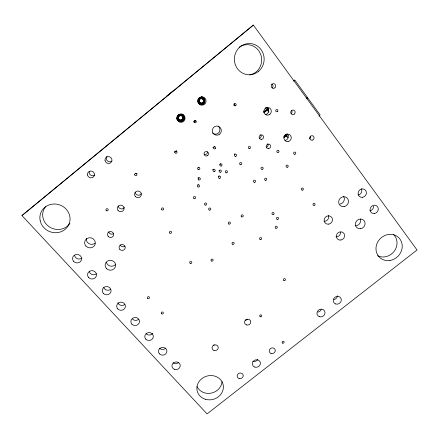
<?xml version="1.0" encoding="UTF-8"?>
<svg xmlns="http://www.w3.org/2000/svg" width="439" height="439" viewBox="0 0 439 439"><rect width="100%" height="100%" fill="white"/><g stroke="black" fill="none" stroke-linecap="round" stroke-linejoin="round"><path stroke-width="0.66" d="M180.621 120.072L180.561 121.356L178.196 120.313L178.794 120.835L179.513 119.743C181.938 121.356 184.298 117.257 181.779 115.891C179.353 114.266 176.988 118.371 179.513 119.743M200.914 103.094L200.36 104.339L201.183 104.471L201.298 103.138C204.179 103.302 204.245 98.555 201.38 98.588C198.505 98.418 198.439 103.17 201.298 103.138M178.547 118.535L177.246 118.909C176.588 117.12 177.592 114.936 179.419 114.343L179.908 115.677M181.735 119.792C183.721 124.325 184.254 112.186 184.089 118.47C184.44 121.18 178.069 122.536 179.864 119.918M203.416 101.7L204.327 102.122C205.035 100.344 204.102 98.133 202.308 97.431C206.248 98.38 205.062 105.069 200.974 104.411L201.183 104.471M201.77 98.632L201.715 97.255L202.527 97.458L202.143 98.748M181.055 115.605L181.258 114.222L180.638 114.151L180.017 114.195L180.281 115.583M180.237 120.028L179.847 121.137M181.428 115.715L181.741 114.288L182.915 115.056L182.097 116.121M200.568 104.4L199.772 104.158L200.541 102.978M202.489 98.923L202.862 97.716M181.779 115.891L182.295 114.563M199.147 101.2L197.742 101.382L198.143 102.578L199.421 103.939L200.195 102.803M201.38 98.588L201.314 97.206L199.531 97.645L198.208 98.94L199.438 99.675M202.802 99.159L203.361 98.089M318.955 116.242L320.119 114.897L307.624 97.716L306.543 98.331M306.718 98.451L307.525 97.573L294.799 80.079L293.208 81.072M306.823 98.588L307.624 97.716M179.194 119.507L178.289 120.462L177.855 120.006L178.925 119.227M198.922 103.566L199.882 102.567M293.971 80.935L294.799 80.079M283.775 136.842L286.535 134.065M203.07 99.45L204.009 98.583M182.366 116.406L183.348 115.506L182.915 115.056M21.95 215.565L253.363 25.089L417.05 249.978L207.049 413.911L21.95 215.565L253.363 25.089M193.912 121.647L195.476 120.368M263.603 111.786L266.671 109.295L265.458 107.692M263.85 112.625L268.427 108.916L267.274 109.948L268.789 111.961M264.075 112.724L267.461 109.98L268.975 112M284.911 135.207L285.871 134.433M283.951 137.072L285.965 135.448L288.055 137.703M283.978 137.67L286.502 135.635M309.544 138.351L310.549 137.544M198.488 103.105L199.613 102.282M182.586 116.736L183.694 116.033L183.348 115.506M203.284 99.779L204.13 99.077M306.444 98.193L307.525 97.573M198.143 102.578L199.394 101.947M177.855 120.006L177.416 119.348L178.706 118.898M201.688 103.116L201.803 104.433L202.966 104.032L202.417 102.863M182.745 117.092L183.952 116.609L183.573 115.907M203.444 100.141L204.376 99.653M197.89 101.996L199.24 101.585M180.456 121.208L181.779 121.169L181.384 119.951M182.843 117.476L183.979 117.087M203.537 100.531L204.525 100.268M177.093 118.3L178.448 118.157M172.873 91.021L166.677 96.119M182.871 117.871L184.029 117.712M203.564 100.926L204.569 100.899M197.698 100.745L199.119 100.805M177.043 117.674L178.421 117.762M201.106 97.178L201.929 97.277M266.21 109.223L266.671 109.295M182.833 118.261L183.968 118.332M203.52 101.321L204.503 101.524M199.158 100.41L197.764 100.119L197.934 99.51L199.268 100.026M177.104 117.048L178.453 117.372M204.058 102.688L203.246 102.051M202.181 104.224L202.061 103.022M181.258 114.222L182.41 114.683M182.728 118.64L183.804 118.931M177.268 116.445L178.558 116.993M199.421 103.939L199.975 104.224M182.558 118.991L183.535 119.49M177.537 115.885L178.728 116.642M198.571 98.429L199.663 99.351M182.333 119.304L183.293 120.138M177.899 115.375L178.953 116.324M203.016 102.375L203.921 103.253L203.476 103.686L202.736 102.644M199.015 97.996L199.943 99.082M182.059 119.578L182.854 120.566M178.344 114.941L179.233 116.055M285.965 135.448L287.122 136.99M267.609 107.895L268.399 108.943M287.139 133.862L288.286 135.388M181.071 121.164L181.011 120.045M177.005 118.168L177.246 118.909M199.531 97.645L200.266 98.863M178.854 114.595L179.551 115.836M177.158 118.771L177.504 119.485M200.096 97.392L200.618 98.704M200.7 97.244L200.996 98.61M180.638 114.151L180.67 115.561M234.152 103.708A1.136 1.103 -85.2 0 1 233.965 105.305M361.379 188.699A4.269 3.967 -52 0 1 358.158 194.998M373.518 206.132A4.225 3.902 -49.9 0 1 369.857 210.846M343.474 196.167A5.027 4.703 -49.9 0 1 340.038 204.102M360.337 219.034A4.961 4.599 -47.1 0 1 355.08 225.811M328.427 215.494A4.22 3.967 -45.8 0 1 323.982 221.283M321.178 309.583A4.05 3.715 -32.8 0 1 317.995 312.069M337.448 295.787A4.061 3.721 -35.7 0 1 333.92 299.607M115.764 264.124A5.158 4.873 5.6 0 1 110.463 266.105A5.158 4.873 5.6 0 1 106.441 262.215M95.033 243.179A5.252 4.966 12.1 0 1 88.958 243.618A5.252 4.966 12.1 0 1 86.439 238.278M81.912 258.083A4.439 4.165 11.1 0 1 74.635 255.641M96.432 273.837A4.385 4.11 7 0 1 89.249 271.45M113.706 233.504A3.046 2.908 10.7 0 1 108.729 231.776M124.972 246.147A3.013 2.875 6.3 0 1 120.187 244.929M178.349 362.718A4.099 3.753 -11.3 0 1 173.098 362.839M165.283 348.539A4.143 3.808 -9.1 0 1 159.467 348.193M152.723 333.36A4.187 3.869 -6.6 0 1 146.105 333.744M138.461 319.438A4.231 3.929 -3.8 0 1 132.507 319.049M110.688 289.306A4.33 4.05 3.1 0 1 103.747 287.479M218.117 126.103A4.483 4.412 -85.2 0 1 218.869 132.594A4.483 4.412 -85.2 0 1 212.438 132.946M257.715 359.574A4.017 3.66 -21.9 0 1 252.859 361.324M247.651 319.356A3.068 2.848 -22.5 0 1 245.149 320.026M214.446 345.043A3.062 2.821 -16.7 0 1 213.387 345.065M141.347 193.643A3.336 3.243 16.4 0 1 135.185 192.534M111.929 161.053A3.441 3.32 31.8 0 1 107.325 160.778A3.441 3.32 31.8 0 1 107.056 156.251M124.484 207.367A3.336 3.221 15.1 0 1 118.305 206.281M94.819 175.095A3.441 3.298 27.7 0 1 89.337 171.336M266.495 107.341A3.775 3.638 -75 0 1 265.573 114.574M287.556 134.515A3.704 3.561 -64.8 0 1 285.13 140.458M201.457 96.75A4.072 3.967 80.4 0 1 204.898 101.777A4.072 3.967 80.4 0 1 199.613 104.581M181.894 113.866A4.044 3.967 68 0 1 183.211 120.599A4.044 3.967 68 0 1 176.687 118.739M239.2 47.182A15.255 14.542 -88.6 0 1 260.651 54.255A15.255 14.542 -88.6 0 1 249.775 74.943M222.052 381.579A13.082 11.842 -15.7 0 1 211.214 393.135A13.082 11.842 -15.7 0 1 197.062 386.589M393.531 234.47A13.45 12.265 -45.4 0 1 394.211 251.24A13.45 12.265 -45.4 0 1 377.584 255.756M69.949 223.303A14.849 13.944 19.8 0 1 49.08 226.705A14.849 13.944 19.8 0 1 45.634 206.533M198.867 167.177A1.097 1.092 -28 0 1 198.016 167.868M198.296 184.616A1.087 1.076 -17.6 0 1 197.78 184.846M267.647 143.734A2.206 2.14 -63.6 0 1 266.221 147.279M260.744 134.729A2.222 2.157 -67.8 0 1 259.317 138.296M219.544 170.156A1.092 1.081 -47.8 0 1 219.028 170.387M220.559 163.67A1.097 1.081 -54.3 0 1 219.709 164.362M213.87 169.086A1.092 1.081 -45.7 0 1 212.465 169.717M219.198 175.699A1.087 1.076 -41.9 0 1 218.353 176.379M199.015 177.729A1.092 1.081 -20.5 0 1 197.94 177.905M176.648 150.604A1.114 1.108 45 0 1 174.695 151.482M214.347 146.33A1.108 1.097 -75.5 0 1 212.866 147.531M137.089 173.526A1.125 1.097 25.2 0 1 135.514 173.372M207.389 151.982A2.206 2.195 -75.1 0 1 204.431 154.385M195.207 120.242A1.13 1.114 77.2 0 1 193.945 122.004M310.56 136.54A2.211 2.102 -63.2 0 1 309.709 138.581M271.664 84.025A2.294 2.195 -79.5 0 1 272.153 87.954M291.611 110.458A2.25 2.151 -70.9 0 1 291.178 113.602M234.838 153.645A1.097 1.081 -62.3 0 1 234.431 154.671M340.598 232.132A4.181 3.896 -44.1 0 1 335.934 236.846M124.698 304.507A4.275 3.989 -0.5 0 1 117.85 302.729M287.243 167.264A1.114 1.07 -55.8 0 0 287.979 165.481A1.114 1.07 -55.8 0 0 286.113 165.783A1.114 1.07 -55.8 0 0 287.243 167.264M235.732 105.623A1.163 1.13 -84.5 0 0 235.452 103.626A1.163 1.13 -84.5 0 0 233.91 104.883A1.163 1.13 -84.5 0 0 235.732 105.623M161.47 313.644A1.076 1.004 -8 0 0 163.303 313.32A1.076 1.004 -8 0 0 162.112 312.003A1.076 1.004 -8 0 0 161.47 313.644M147.608 298.328A1.087 1.021 -4.7 0 0 149.458 297.999A1.087 1.021 -4.7 0 0 148.25 296.66A1.087 1.021 -4.7 0 0 147.608 298.328M277.492 111.555A1.152 1.108 -73 0 0 277.25 109.585A1.152 1.108 -73 0 0 275.714 110.826A1.152 1.108 -73 0 0 277.492 111.555M362.609 197.32A4.363 4.05 -51.8 0 0 365.643 190.438A4.363 4.05 -51.8 0 0 358.449 191.634A4.363 4.05 -51.8 0 0 362.609 197.32M374.533 213.502A4.324 3.984 -49.7 0 0 377.567 206.714A4.324 3.984 -49.7 0 0 370.439 207.916A4.324 3.984 -49.7 0 0 374.533 213.502M344.077 206.632A5.142 4.802 -49.7 0 0 347.617 198.521A5.142 4.802 -49.7 0 0 339.089 199.937A5.142 4.802 -49.7 0 0 344.077 206.632M360.677 228.735A5.07 4.692 -46.9 0 0 364.211 220.784A5.07 4.692 -46.9 0 0 355.809 222.211A5.07 4.692 -46.9 0 0 360.677 228.735M328.74 224.142A4.319 4.044 -45.6 0 0 331.692 217.343A4.319 4.044 -45.6 0 0 324.487 218.562A4.319 4.044 -45.6 0 0 328.74 224.142M340.916 240.023A4.275 3.978 -43.9 0 0 343.863 233.318A4.275 3.978 -43.9 0 0 336.735 234.541A4.275 3.978 -43.9 0 0 340.916 240.023M319.34 316.689A4.138 3.781 -32.8 0 0 324.986 312.288A4.138 3.781 -32.8 0 0 318.593 310.071A4.138 3.781 -32.8 0 0 319.34 316.689M335.621 303.958A4.149 3.792 -35.6 0 0 341.29 299.541A4.149 3.792 -35.6 0 0 334.919 297.291A4.149 3.792 -35.6 0 0 335.621 303.958M106.381 268.459A5.279 4.977 5.3 0 0 115.353 266.928A5.279 4.977 5.3 0 0 109.382 260.343A5.279 4.977 5.3 0 0 106.381 268.459M85.94 246.07A5.378 5.076 11.7 0 0 95.049 244.55A5.378 5.076 11.7 0 0 88.925 237.79A5.378 5.076 11.7 0 0 85.94 246.07M73.686 261.435A4.544 4.253 10.8 0 0 81.385 260.135A4.544 4.253 10.8 0 0 76.172 254.488A4.544 4.253 10.8 0 0 73.686 261.435M88.634 277.541A4.483 4.198 6.7 0 0 96.245 276.235A4.483 4.198 6.7 0 0 91.131 270.693A4.483 4.198 6.7 0 0 88.634 277.541M108.224 236.429A3.117 2.969 10.2 0 0 113.52 235.545A3.117 2.969 10.2 0 0 109.997 231.589A3.117 2.969 10.2 0 0 108.224 236.429M119.803 249.357A3.084 2.936 5.8 0 0 125.055 248.469A3.084 2.936 5.8 0 0 121.576 244.572A3.084 2.936 5.8 0 0 119.803 249.357M174.623 369.391A4.192 3.825 -11.4 0 0 180.215 364.99A4.192 3.825 -11.4 0 0 173.438 362.877A4.192 3.825 -11.4 0 0 174.623 369.391M159.439 353.834A4.236 3.885 -9.3 0 0 166.655 352.512A4.236 3.885 -9.3 0 0 161.98 347.441A4.236 3.885 -9.3 0 0 159.439 353.834M145.781 339.117A4.28 3.946 -6.8 0 0 153.068 337.794A4.28 3.946 -6.8 0 0 148.311 332.636A4.28 3.946 -6.8 0 0 145.781 339.117M131.876 324.136A4.324 4.011 -4 0 0 139.245 322.819A4.324 4.011 -4 0 0 134.4 317.567A4.324 4.011 -4 0 0 131.876 324.136M103.308 293.356A4.428 4.138 2.8 0 0 110.842 292.045A4.428 4.138 2.8 0 0 105.815 286.601A4.428 4.138 2.8 0 0 103.308 293.356M117.723 308.88A4.374 4.072 -0.8 0 0 125.17 307.569A4.374 4.072 -0.8 0 0 120.237 302.224A4.374 4.072 -0.8 0 0 117.723 308.88M219.626 134.186A4.588 4.516 -84 0 0 218.468 126.333A4.588 4.516 -84 0 0 212.35 131.299A4.588 4.516 -84 0 0 219.626 134.186M254.839 367.108A4.099 3.726 -21.9 0 0 260.398 362.779A4.099 3.726 -21.9 0 0 253.912 360.688A4.099 3.726 -21.9 0 0 254.839 367.108M246.488 324.898A3.133 2.903 -22.5 0 0 250.735 321.562A3.133 2.903 -22.5 0 0 245.758 319.899A3.133 2.903 -22.5 0 0 246.488 324.898M271.072 353.455A3.078 2.81 -24.5 0 0 275.258 350.19A3.078 2.81 -24.5 0 0 270.408 348.599A3.078 2.81 -24.5 0 0 271.072 353.455M214.023 350.47A3.128 2.875 -16.8 0 0 218.232 347.161A3.128 2.875 -16.8 0 0 213.222 345.548A3.128 2.875 -16.8 0 0 214.023 350.47M239.057 378.484A3.073 2.782 -19.6 0 0 243.206 375.246A3.073 2.782 -19.6 0 0 238.322 373.704A3.073 2.782 -19.6 0 0 239.057 378.484M135.344 196.463A3.413 3.32 15.6 0 0 141.149 195.52A3.413 3.32 15.6 0 0 137.336 191.075A3.413 3.32 15.6 0 0 135.344 196.463M105.053 160.586A3.523 3.397 31.3 0 0 110.765 162.71A3.523 3.397 31.3 0 0 109.624 156.838A3.523 3.397 31.3 0 0 105.053 160.586M118.08 210.517A3.419 3.292 14.5 0 0 123.886 209.568A3.419 3.292 14.5 0 0 120.039 205.161A3.419 3.292 14.5 0 0 118.08 210.517M87.52 174.991A3.528 3.375 27.2 0 0 93.255 177.082A3.528 3.375 27.2 0 0 92.064 171.259A3.528 3.375 27.2 0 0 87.52 174.991M294.827 154.27A1.119 1.076 -59.5 0 0 295.568 152.476A1.119 1.076 -59.5 0 0 293.702 152.772A1.119 1.076 -59.5 0 0 294.827 154.27M274.83 87.855A2.349 2.244 -79 0 0 274.337 83.833A2.349 2.244 -79 0 0 271.236 86.346A2.349 2.244 -79 0 0 274.83 87.855M269.853 114.31A3.869 3.721 -74.4 0 0 269.019 107.703A3.869 3.721 -74.4 0 0 263.883 111.863A3.869 3.721 -74.4 0 0 269.853 114.31M288.044 141.588A3.792 3.638 -64.2 0 0 290.536 135.514A3.792 3.638 -64.2 0 0 284.231 136.507A3.792 3.638 -64.2 0 0 288.044 141.588M198.225 99.477A4.17 4.066 80.9 0 0 202.653 105.124A4.17 4.066 80.9 0 0 205.183 98.413A4.17 4.066 80.9 0 0 198.225 99.477M177.169 116.736A4.138 4.061 68.2 0 0 181.647 122.316A4.138 4.061 68.2 0 0 184.128 115.655A4.138 4.061 68.2 0 0 177.169 116.736M258.341 71.519A15.634 14.893 -88.2 0 0 254.927 44.69A15.634 14.893 -88.2 0 0 234.492 61.273A15.634 14.893 -88.2 0 0 258.341 71.519M205.249 399.238A13.362 12.062 -15.8 0 0 223.259 385.277A13.362 12.062 -15.8 0 0 201.88 378.594A13.362 12.062 -15.8 0 0 205.249 399.238M390.09 260.431A13.746 12.501 -45.3 0 0 399.945 239.068A13.746 12.501 -45.3 0 0 377.26 242.932A13.746 12.501 -45.3 0 0 390.09 260.431M40.19 220.779A15.206 14.257 19.5 0 0 65.071 229.421A15.206 14.257 19.5 0 0 59.633 204.892A15.206 14.257 19.5 0 0 40.19 220.779M209.31 210.083A1.103 1.076 -22.1 0 0 210.791 208.887A1.103 1.076 -22.1 0 0 209.024 208.234A1.103 1.076 -22.1 0 0 209.31 210.083M198.324 169.591A1.119 1.114 -27.7 0 0 199.833 168.367A1.119 1.114 -27.7 0 0 198.022 167.682A1.119 1.114 -27.7 0 0 198.324 169.591M314.132 205.419A1.087 1.032 -47.5 0 0 314.867 203.696A1.087 1.032 -47.5 0 0 313.045 203.998A1.087 1.032 -47.5 0 0 314.132 205.419M198.082 186.959A1.114 1.103 -18.2 0 0 199.58 185.746A1.114 1.103 -18.2 0 0 197.786 185.077A1.114 1.103 -18.2 0 0 198.082 186.959M211.675 261.073A1.081 1.032 -18.5 0 0 213.124 259.915A1.081 1.032 -18.5 0 0 211.389 259.306A1.081 1.032 -18.5 0 0 211.675 261.073M228.906 224.06A1.092 1.059 -27.8 0 0 230.382 222.88A1.092 1.059 -27.8 0 0 228.637 222.244A1.092 1.059 -27.8 0 0 228.906 224.06M275.846 228.253A1.081 1.032 -38.3 0 0 277.311 227.084A1.081 1.032 -38.3 0 0 275.615 226.458A1.081 1.032 -38.3 0 0 275.846 228.253M268.701 148.574A2.255 2.184 -62.9 0 0 270.166 144.947A2.255 2.184 -62.9 0 0 266.385 145.55A2.255 2.184 -62.9 0 0 268.701 148.574M261.649 139.382A2.272 2.206 -67.1 0 0 263.115 135.733A2.272 2.206 -67.1 0 0 259.312 136.331A2.272 2.206 -67.1 0 0 261.649 139.382M205.178 205.079A1.103 1.081 -20.6 0 0 206.665 203.883A1.103 1.081 -20.6 0 0 204.881 203.224A1.103 1.081 -20.6 0 0 205.178 205.079M194.093 198.62A1.108 1.092 -13.7 0 0 195.585 197.418A1.108 1.092 -13.7 0 0 193.786 196.754A1.108 1.092 -13.7 0 0 194.093 198.62M220.405 172.22A1.119 1.103 -46.6 0 0 221.108 170.42A1.119 1.103 -46.6 0 0 219.209 170.727A1.119 1.103 -46.6 0 0 220.405 172.22M221.102 166.057A1.119 1.108 -52.8 0 0 221.81 164.252A1.119 1.108 -52.8 0 0 219.906 164.559A1.119 1.108 -52.8 0 0 221.102 166.057M214.259 171.6A1.119 1.108 -44.3 0 0 214.962 169.794A1.119 1.108 -44.3 0 0 213.058 170.102A1.119 1.108 -44.3 0 0 214.259 171.6M219.709 178.349A1.114 1.097 -41.1 0 0 220.411 176.56A1.114 1.097 -41.1 0 0 218.512 176.868A1.114 1.097 -41.1 0 0 219.709 178.349M226.535 172.84A1.114 1.097 -48 0 0 227.237 171.045A1.114 1.097 -48 0 0 225.344 171.353A1.114 1.097 -48 0 0 226.535 172.84M232.686 244.293A1.081 1.037 -25.8 0 0 234.146 243.124A1.081 1.037 -25.8 0 0 232.423 242.504A1.081 1.037 -25.8 0 0 232.686 244.293M241.774 216.877A1.092 1.059 -33.5 0 0 243.25 215.697A1.092 1.059 -33.5 0 0 241.51 215.055A1.092 1.059 -33.5 0 0 241.774 216.877M260.195 239.568A1.081 1.032 -33.2 0 0 261.655 238.404A1.081 1.032 -33.2 0 0 259.948 237.784A1.081 1.032 -33.2 0 0 260.195 239.568M198.823 179.913A1.114 1.108 -21 0 0 200.327 178.7A1.114 1.108 -21 0 0 198.521 178.02A1.114 1.108 -21 0 0 198.823 179.913M262.215 169.388A1.114 1.081 -54.3 0 0 262.939 167.605A1.114 1.081 -54.3 0 0 261.062 167.907A1.114 1.081 -54.3 0 0 262.215 169.388M278.035 152.47A1.125 1.087 -60.6 0 0 278.77 150.665A1.125 1.087 -60.6 0 0 276.888 150.967A1.125 1.087 -60.6 0 0 278.035 152.47M283.984 280.587A1.054 0.988 -31.6 0 0 285.416 279.456A1.054 0.988 -31.6 0 0 283.764 278.869A1.054 0.988 -31.6 0 0 283.984 280.587M174.793 152.355A1.141 1.13 43.4 0 0 176.643 153.063A1.141 1.13 43.4 0 0 176.313 151.115A1.141 1.13 43.4 0 0 174.793 152.355M265.831 180.325A1.108 1.076 -50.3 0 0 266.55 178.552A1.108 1.076 -50.3 0 0 264.684 178.86A1.108 1.076 -50.3 0 0 265.831 180.325M277.607 219.396A1.087 1.037 -40.4 0 0 278.326 217.673A1.087 1.037 -40.4 0 0 276.493 217.985A1.087 1.037 -40.4 0 0 277.607 219.396M215.22 148.667A1.13 1.119 -73.3 0 0 214.929 146.73A1.13 1.119 -73.3 0 0 213.409 147.965A1.13 1.119 -73.3 0 0 215.22 148.667M240.857 164.746A1.119 1.097 -55.7 0 0 241.576 162.946A1.119 1.097 -55.7 0 0 239.683 163.253A1.119 1.097 -55.7 0 0 240.857 164.746M260.311 316.733A1.043 0.966 -24.9 0 0 261.726 315.619A1.043 0.966 -24.9 0 0 260.075 315.059A1.043 0.966 -24.9 0 0 260.311 316.733M106.205 210.479A1.147 1.097 16.3 0 0 108.148 210.16A1.147 1.097 16.3 0 0 106.853 208.69A1.147 1.097 16.3 0 0 106.205 210.479M134.674 174.771A1.152 1.119 24.4 0 0 136.54 175.463A1.152 1.119 24.4 0 0 136.183 173.542A1.152 1.119 24.4 0 0 134.674 174.771M302.427 190.158A1.097 1.048 -50.1 0 0 303.162 188.408A1.097 1.048 -50.1 0 0 301.324 188.715A1.097 1.048 -50.1 0 0 302.427 190.158M207.691 155.505A2.261 2.244 -71.4 0 0 207.098 151.642A2.261 2.244 -71.4 0 0 204.064 154.105A2.261 2.244 -71.4 0 0 207.691 155.505M194.093 121.224A1.158 1.141 77.8 0 0 195.339 122.788A1.158 1.141 77.8 0 0 196.046 120.917A1.158 1.141 77.8 0 0 194.093 121.224M161.739 209.683A1.119 1.092 2.8 0 0 163.648 209.365A1.119 1.092 2.8 0 0 162.408 207.91A1.119 1.092 2.8 0 0 161.739 209.683M312.145 140.134A2.261 2.146 -62.8 0 0 313.649 136.518A2.261 2.146 -62.8 0 0 309.912 137.111A2.261 2.146 -62.8 0 0 312.145 140.134M294.273 114.113A2.305 2.195 -70.4 0 0 293.817 110.189A2.305 2.195 -70.4 0 0 290.755 112.658A2.305 2.195 -70.4 0 0 294.273 114.113M249.539 148.618A1.13 1.103 -64.2 0 0 250.263 146.796A1.13 1.103 -64.2 0 0 248.364 147.103A1.13 1.103 -64.2 0 0 249.539 148.618M235.644 156.377A1.125 1.103 -61.2 0 0 236.363 154.561A1.125 1.103 -61.2 0 0 234.459 154.868A1.125 1.103 -61.2 0 0 235.644 156.377M169.684 232.994A1.103 1.07 -4.6 0 0 171.572 232.675A1.103 1.07 -4.6 0 0 170.354 231.254A1.103 1.07 -4.6 0 0 169.684 232.994M190.367 263.433A1.087 1.037 -12.6 0 0 191.821 262.27A1.087 1.037 -12.6 0 0 190.071 261.66A1.087 1.037 -12.6 0 0 190.367 263.433M273.157 214.561A1.087 1.043 -40.8 0 0 273.87 212.838A1.087 1.043 -40.8 0 0 272.032 213.145A1.087 1.043 -40.8 0 0 273.157 214.561M254.631 182.317A1.108 1.076 -48.2 0 0 255.35 180.544A1.108 1.076 -48.2 0 0 253.473 180.852A1.108 1.076 -48.2 0 0 254.631 182.317M282.727 343.15A1.026 0.938 -26.2 0 0 284.126 342.058A1.026 0.938 -26.2 0 0 282.513 341.526A1.026 0.938 -26.2 0 0 282.727 343.15"/></g></svg>
